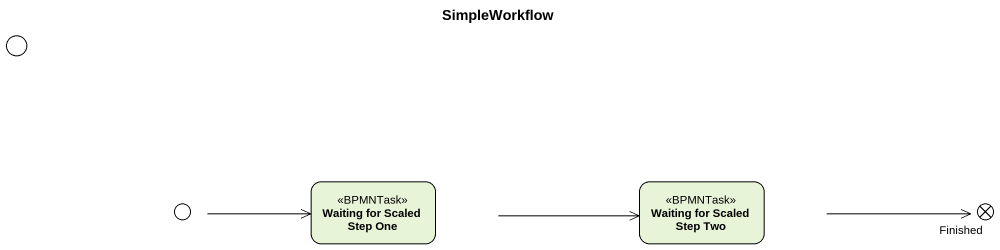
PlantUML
@startuml
title SimpleWorkflow
hide empty description
state entry1 <<choice>>
state "Waiting for Scaled Step One" as Waiting_for_Scaled_Step_One <<BPMNTask>>
state "Waiting for Scaled Step Two" as Waiting_for_Scaled_Step_Two <<BPMNTask>>
state entry2 <<choice>>
state Finished <<choice>>
Waiting_for_Scaled_Step_One -right-> Waiting_for_Scaled_Step_Two
Waiting_for_Scaled_Step_Two -right-> Finished
entry2 -right-> Waiting_for_Scaled_Step_One
@enduml
